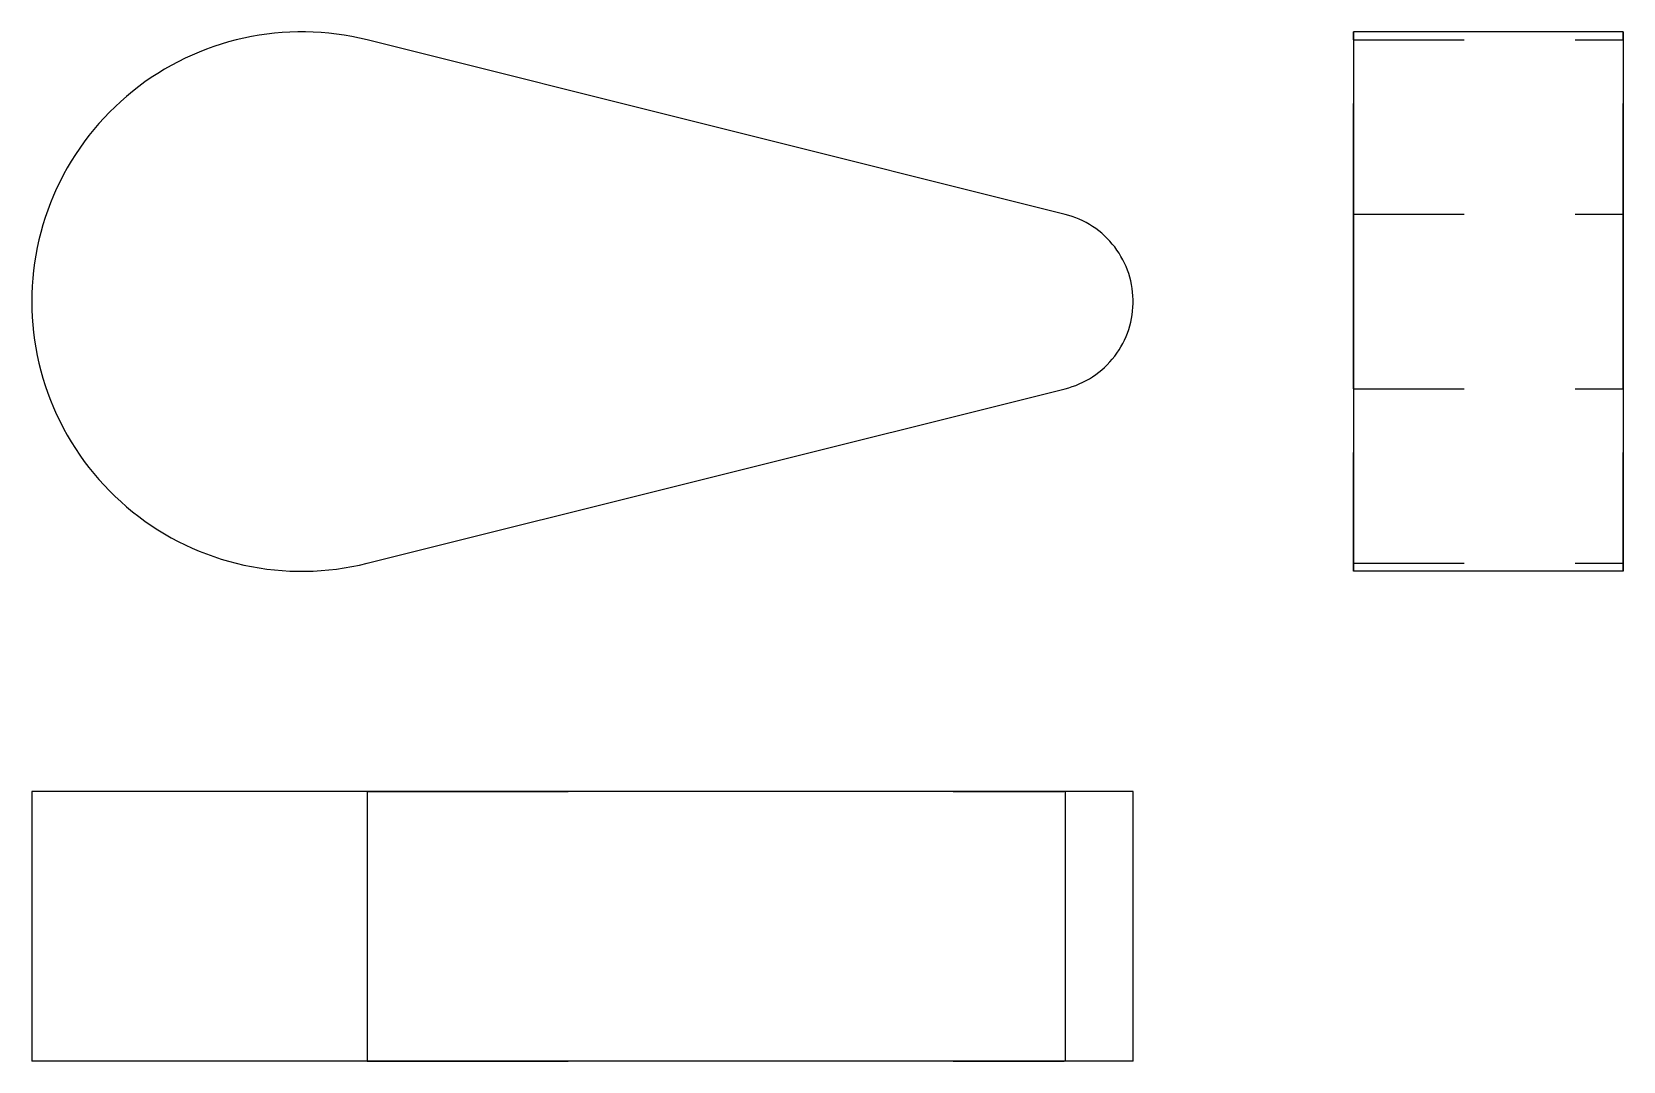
# Model space of a CAD drawing. Extents: x 0 to 1.44, y 0 to 0.93.
import ezdxf

# ---------------------------------------------------------------- set-up
doc = ezdxf.new("R2010")
doc.units = 0
doc.linetypes.add('HIDDEN', pattern=[0.049667, 0.033128, -0.016539])
for name, color, linetype in [('FRONT', 7, 'CONTINUOUS'), ('LEFT', 7, 'CONTINUOUS'), ('LEFT_HID', 7, 'HIDDEN'), ('TOP', 7, 'CONTINUOUS'), ('TOP_HID', 7, 'HIDDEN')]:
    doc.layers.add(name, color=color, linetype=linetype)

msp = doc.modelspace()

# ---------------------------------------------------------------- linework, layer by layer
at = {"layer": 'FRONT'}
for p, q in [((0.177542, 0.919607), (0.170818, 0.917613)), ((0.18432, 0.921406), (0.177542, 0.919607)), ((0.191148, 0.923009), (0.18432, 0.921406)), ((0.198019, 0.924414), (0.191148, 0.923009)), ((0.204928, 0.925621), (0.198019, 0.924414)), ((0.211869, 0.926628), (0.204928, 0.925621)), ((0.218835, 0.927435), (0.211869, 0.926628)), ((0.225822, 0.928041), (0.218835, 0.927435)), ((0.232824, 0.928445), (0.225822, 0.928041)), ((0.239835, 0.928647), (0.232824, 0.928445)), ((0.246848, 0.928647), (0.239835, 0.928647)), ((0.253858, 0.928445), (0.246848, 0.928647)), ((0.26086, 0.928041), (0.253858, 0.928445)), ((0.267847, 0.927435), (0.26086, 0.928041)), ((0.274814, 0.926628), (0.267847, 0.927435)), ((0.281755, 0.925621), (0.274814, 0.926628)), ((0.288663, 0.924415), (0.281755, 0.925621)), ((0.295534, 0.923009), (0.288663, 0.924415)), ((0.302362, 0.921406), (0.295534, 0.923009)), ((0.931902, 0.764022), (0.302362, 0.921406)), ((0.138211, 0.90479), (0.13193, 0.901669)), ((0.144579, 0.907728), (0.138211, 0.90479)), ((0.151029, 0.910482), (0.144579, 0.907728)), ((0.157556, 0.913049), (0.151029, 0.910482)), ((0.164154, 0.915427), (0.157556, 0.913049)), ((0.170818, 0.917613), (0.164154, 0.915427)), ((0.113664, 0.89124), (0.107784, 0.887417)), ((0.119651, 0.894891), (0.113664, 0.89124)), ((0.125742, 0.898369), (0.119651, 0.894891)), ((0.13193, 0.901669), (0.125742, 0.898369)), ((0.096366, 0.879272), (0.090838, 0.874955)), ((0.102016, 0.883427), (0.096366, 0.879272)), ((0.107784, 0.887417), (0.102016, 0.883427)), ((0.080167, 0.865854), (0.075032, 0.861077)), ((0.085437, 0.870482), (0.080167, 0.865854)), ((0.090838, 0.874955), (0.085437, 0.870482)), ((0.065187, 0.851088), (0.060484, 0.845886)), ((0.070038, 0.856154), (0.065187, 0.851088)), ((0.075032, 0.861077), (0.070038, 0.856154)), ((0.051538, 0.835084), (0.047302, 0.829494)), ((0.055933, 0.840549), (0.051538, 0.835084)), ((0.060484, 0.845886), (0.055933, 0.840549)), ((0.043229, 0.823785), (0.039322, 0.817961)), ((0.047302, 0.829494), (0.043229, 0.823785)), ((0.032019, 0.805986), (0.02863, 0.799846)), ((0.035584, 0.812026), (0.032019, 0.805986)), ((0.039322, 0.817961), (0.035584, 0.812026)), ((0.025419, 0.793611), (0.022389, 0.787286)), ((0.02863, 0.799846), (0.025419, 0.793611)), ((0.019543, 0.780876), (0.016882, 0.774387)), ((0.022389, 0.787286), (0.019543, 0.780876)), ((0.012128, 0.761193), (0.010037, 0.754498)), ((0.01441, 0.767824), (0.012128, 0.761193)), ((0.016882, 0.774387), (0.01441, 0.767824)), ((0.935195, 0.763124), (0.931902, 0.764022)), ((0.938448, 0.762089), (0.935195, 0.763124)), ((0.941655, 0.760918), (0.938448, 0.762089)), ((0.94481, 0.759612), (0.941655, 0.760918)), ((0.008141, 0.747746), (0.00644, 0.740942)), ((0.010037, 0.754498), (0.008141, 0.747746)), ((0.947906, 0.758176), (0.94481, 0.759612)), ((0.95094, 0.75661), (0.947906, 0.758176)), ((0.953905, 0.754918), (0.95094, 0.75661)), ((0.956796, 0.753103), (0.953905, 0.754918)), ((0.959608, 0.751168), (0.956796, 0.753103)), ((0.962337, 0.749116), (0.959608, 0.751168)), ((0.964976, 0.746951), (0.962337, 0.749116)), ((0.967522, 0.744677), (0.964976, 0.746951)), ((0.004936, 0.734092), (0.00363, 0.727201)), ((0.00644, 0.740942), (0.004936, 0.734092)), ((0.969971, 0.742298), (0.967522, 0.744677)), ((0.972316, 0.739818), (0.969971, 0.742298)), ((0.974556, 0.737241), (0.972316, 0.739818)), ((0.976685, 0.734572), (0.974556, 0.737241)), ((0.9787, 0.731817), (0.976685, 0.734572)), ((0.002522, 0.720276), (0.001615, 0.713321)), ((0.00363, 0.727201), (0.002522, 0.720276)), ((0.980597, 0.728979), (0.9787, 0.731817)), ((0.982373, 0.726063), (0.980597, 0.728979)), ((0.984025, 0.723076), (0.982373, 0.726063)), ((0.98555, 0.720021), (0.984025, 0.723076)), ((0.986945, 0.716905), (0.98555, 0.720021)), ((0.000909, 0.706344), (0.000404, 0.699349)), ((0.001615, 0.713321), (0.000909, 0.706344)), ((0.988207, 0.713734), (0.986945, 0.716905)), ((0.989335, 0.710511), (0.988207, 0.713734)), ((0.990326, 0.707245), (0.989335, 0.710511)), ((0.991179, 0.703939), (0.990326, 0.707245)), ((0.991892, 0.700601), (0.991179, 0.703939)), ((0.000101, 0.692342), (0, 0.685329)), ((0.000404, 0.699349), (0.000101, 0.692342)), ((0.992464, 0.697235), (0.991892, 0.700601)), ((0.992894, 0.693849), (0.992464, 0.697235)), ((0.993181, 0.690447), (0.992894, 0.693849)), ((0.993325, 0.687036), (0.993181, 0.690447)), ((0, 0.685329), (0.000101, 0.678317)), ((0.000101, 0.678317), (0.000404, 0.67131)), ((0.992464, 0.673423), (0.992894, 0.67681)), ((0.992894, 0.67681), (0.993181, 0.680211)), ((0.993181, 0.680211), (0.993325, 0.683622)), ((0.993325, 0.683622), (0.993325, 0.687036)), ((0.000404, 0.67131), (0.000909, 0.664315)), ((0.000909, 0.664315), (0.001615, 0.657337)), ((0.989335, 0.660147), (0.990326, 0.663414)), ((0.990326, 0.663414), (0.991179, 0.666719)), ((0.991179, 0.666719), (0.991892, 0.670058)), ((0.991892, 0.670058), (0.992464, 0.673423)), ((0.001615, 0.657337), (0.002522, 0.650382)), ((0.002522, 0.650382), (0.00363, 0.643457)), ((0.982373, 0.644595), (0.984025, 0.647583)), ((0.984025, 0.647583), (0.98555, 0.650637)), ((0.98555, 0.650637), (0.986945, 0.653753)), ((0.986945, 0.653753), (0.988207, 0.656925)), ((0.988207, 0.656925), (0.989335, 0.660147)), ((0.00363, 0.643457), (0.004936, 0.636566)), ((0.004936, 0.636566), (0.00644, 0.629716)), ((0.972316, 0.630841), (0.974556, 0.633417)), ((0.974556, 0.633417), (0.976685, 0.636086)), ((0.976685, 0.636086), (0.9787, 0.638842)), ((0.9787, 0.638842), (0.980597, 0.64168)), ((0.980597, 0.64168), (0.982373, 0.644595)), ((0.00644, 0.629716), (0.008141, 0.622912)), ((0.008141, 0.622912), (0.010037, 0.61616)), ((0.953905, 0.61574), (0.956796, 0.617555)), ((0.956796, 0.617555), (0.959608, 0.619491)), ((0.959608, 0.619491), (0.962337, 0.621543)), ((0.962337, 0.621543), (0.964976, 0.623708)), ((0.964976, 0.623708), (0.967522, 0.625982)), ((0.967522, 0.625982), (0.969971, 0.628361)), ((0.969971, 0.628361), (0.972316, 0.630841)), ((0.010037, 0.61616), (0.012128, 0.609466)), ((0.012128, 0.609466), (0.01441, 0.602834)), ((0.302362, 0.449252), (0.931902, 0.606637)), ((0.931902, 0.606637), (0.935195, 0.607534)), ((0.935195, 0.607534), (0.938448, 0.608569)), ((0.938448, 0.608569), (0.941655, 0.609741)), ((0.941655, 0.609741), (0.94481, 0.611046)), ((0.94481, 0.611046), (0.947906, 0.612483)), ((0.947906, 0.612483), (0.95094, 0.614048)), ((0.95094, 0.614048), (0.953905, 0.61574)), ((0.01441, 0.602834), (0.016882, 0.596271)), ((0.016882, 0.596271), (0.019543, 0.589782)), ((0.019543, 0.589782), (0.022389, 0.583372)), ((0.022389, 0.583372), (0.025419, 0.577047)), ((0.025419, 0.577047), (0.02863, 0.570812)), ((0.02863, 0.570812), (0.032019, 0.564672)), ((0.032019, 0.564672), (0.035584, 0.558632)), ((0.035584, 0.558632), (0.039322, 0.552698)), ((0.039322, 0.552698), (0.043229, 0.546873)), ((0.043229, 0.546873), (0.047302, 0.541164)), ((0.047302, 0.541164), (0.051538, 0.535574)), ((0.051538, 0.535574), (0.055933, 0.530109)), ((0.055933, 0.530109), (0.060484, 0.524773)), ((0.060484, 0.524773), (0.065187, 0.51957)), ((0.065187, 0.51957), (0.070038, 0.514505)), ((0.070038, 0.514505), (0.075032, 0.509581)), ((0.075032, 0.509581), (0.080167, 0.504804)), ((0.080167, 0.504804), (0.085437, 0.500177)), ((0.085437, 0.500177), (0.090838, 0.495703)), ((0.090838, 0.495703), (0.096366, 0.491387)), ((0.096366, 0.491387), (0.102016, 0.487232)), ((0.102016, 0.487232), (0.107784, 0.483241)), ((0.107784, 0.483241), (0.113664, 0.479419)), ((0.113664, 0.479419), (0.119651, 0.475767)), ((0.119651, 0.475767), (0.125742, 0.47229)), ((0.125742, 0.47229), (0.13193, 0.468989)), ((0.13193, 0.468989), (0.138211, 0.465868)), ((0.138211, 0.465868), (0.144579, 0.46293)), ((0.144579, 0.46293), (0.151029, 0.460176)), ((0.151029, 0.460176), (0.157556, 0.457609)), ((0.157556, 0.457609), (0.164154, 0.455232)), ((0.164154, 0.455232), (0.170818, 0.453045)), ((0.170818, 0.453045), (0.177542, 0.451052)), ((0.177542, 0.451052), (0.18432, 0.449253)), ((0.18432, 0.449253), (0.191148, 0.44765)), ((0.191148, 0.44765), (0.198019, 0.446244)), ((0.198019, 0.446244), (0.204928, 0.445038)), ((0.204928, 0.445038), (0.211869, 0.44403)), ((0.274814, 0.44403), (0.281755, 0.445037)), ((0.281755, 0.445037), (0.288663, 0.446244)), ((0.288663, 0.446244), (0.295534, 0.447649)), ((0.295534, 0.447649), (0.302362, 0.449252)), ((0.211869, 0.44403), (0.218835, 0.443224)), ((0.218835, 0.443224), (0.225822, 0.442618)), ((0.225822, 0.442618), (0.232824, 0.442214)), ((0.232824, 0.442214), (0.239835, 0.442012)), ((0.239835, 0.442012), (0.246848, 0.442011)), ((0.246848, 0.442011), (0.253858, 0.442214)), ((0.253858, 0.442214), (0.26086, 0.442618)), ((0.26086, 0.442618), (0.267847, 0.443223)), ((0.267847, 0.443223), (0.274814, 0.44403))]:
    msp.add_line(p, q, dxfattribs=at)
at = {"layer": 'LEFT'}
for p, q in [((1.191994, 0.928697), (1.191994, 0.685354)), ((1.435336, 0.928697), (1.191994, 0.928697)), ((1.435336, 0.928697), (1.435336, 0.685354)), ((1.191994, 0.685354), (1.191994, 0.442011)), ((1.435336, 0.685354), (1.435336, 0.442011)), ((1.435336, 0.442011), (1.191994, 0.442011))]:
    msp.add_line(p, q, dxfattribs=at)
at = {"layer": 'LEFT_HID', "linetype": 'HIDDEN'}
for p, q in [((1.191994, 0.921432), (1.191994, 0.928697)), ((1.191994, 0.764047), (1.191994, 0.921432)), ((1.191994, 0.921432), (1.191994, 0.449277)), ((1.191994, 0.921432), (1.435336, 0.921432)), ((1.435336, 0.921432), (1.435336, 0.928697)), ((1.435336, 0.764047), (1.435336, 0.921432)), ((1.435336, 0.921432), (1.435336, 0.449277)), ((1.191994, 0.606662), (1.191994, 0.764047)), ((1.191994, 0.685354), (1.191994, 0.764047)), ((1.191994, 0.764047), (1.435336, 0.764047)), ((1.435336, 0.606662), (1.435336, 0.764047)), ((1.435336, 0.685354), (1.435336, 0.764047)), ((1.191994, 0.606662), (1.191994, 0.685354)), ((1.435336, 0.606662), (1.435336, 0.685354)), ((1.191994, 0.449277), (1.191994, 0.606662)), ((1.191994, 0.606662), (1.435336, 0.606662)), ((1.435336, 0.449277), (1.435336, 0.606662)), ((1.191994, 0.442011), (1.191994, 0.449277)), ((1.191994, 0.449277), (1.435336, 0.449277)), ((1.435336, 0.442011), (1.435336, 0.449277))]:
    msp.add_line(p, q, dxfattribs=at)
at = {"layer": 'TOP'}
for p, q in [((0.302362, 0.243343), (0, 0.243343)), ((0, 0.243343), (0, 0)), ((0.931902, 0.243343), (0.302362, 0.243343)), ((0.302362, 0.243343), (0.302362, 0)), ((0.993343, 0.243343), (0.931902, 0.243343)), ((0.931902, 0.243343), (0.931902, 0)), ((0.993343, 0), (0.993343, 0.243343)), ((0.302362, 0), (0, 0)), ((0.931902, 0), (0.302362, 0)), ((0.993343, 0), (0.931902, 0))]:
    msp.add_line(p, q, dxfattribs=at)
at = {"layer": 'TOP_HID', "linetype": 'HIDDEN'}
for p, q in [((0.302362, 0.243343), (0.308214, 0.243343)), ((0.308214, 0.243343), (0.302362, 0.243343)), ((0.308214, 0.243343), (0.314065, 0.243343)), ((0.314065, 0.243343), (0.308214, 0.243343)), ((0.314065, 0.243343), (0.319917, 0.243343)), ((0.319917, 0.243343), (0.314065, 0.243343)), ((0.319917, 0.243343), (0.325768, 0.243343)), ((0.325768, 0.243343), (0.319917, 0.243343)), ((0.325768, 0.243343), (0.33162, 0.243343)), ((0.33162, 0.243343), (0.325768, 0.243343)), ((0.33162, 0.243343), (0.337471, 0.243343)), ((0.337471, 0.243343), (0.33162, 0.243343)), ((0.337471, 0.243343), (0.343323, 0.243343)), ((0.343323, 0.243343), (0.337471, 0.243343)), ((0.343323, 0.243343), (0.349175, 0.243343)), ((0.349175, 0.243343), (0.343323, 0.243343)), ((0.349175, 0.243343), (0.355026, 0.243343)), ((0.355026, 0.243343), (0.349175, 0.243343)), ((0.355026, 0.243343), (0.360878, 0.243343)), ((0.360878, 0.243343), (0.355026, 0.243343)), ((0.360878, 0.243343), (0.366729, 0.243343)), ((0.366729, 0.243343), (0.360878, 0.243343)), ((0.366729, 0.243343), (0.372581, 0.243343)), ((0.372581, 0.243343), (0.366729, 0.243343)), ((0.372581, 0.243343), (0.378432, 0.243343)), ((0.378432, 0.243343), (0.372581, 0.243343)), ((0.378432, 0.243343), (0.384284, 0.243343)), ((0.384284, 0.243343), (0.378432, 0.243343)), ((0.384284, 0.243343), (0.390135, 0.243343)), ((0.390135, 0.243343), (0.384284, 0.243343)), ((0.390135, 0.243343), (0.395987, 0.243343)), ((0.395987, 0.243343), (0.390135, 0.243343)), ((0.395987, 0.243343), (0.401838, 0.243343)), ((0.401838, 0.243343), (0.395987, 0.243343)), ((0.401838, 0.243343), (0.40769, 0.243343)), ((0.40769, 0.243343), (0.401838, 0.243343)), ((0.40769, 0.243343), (0.413542, 0.243343)), ((0.413542, 0.243343), (0.40769, 0.243343)), ((0.413542, 0.243343), (0.419393, 0.243343)), ((0.419393, 0.243343), (0.413542, 0.243343)), ((0.419393, 0.243343), (0.425245, 0.243343)), ((0.425245, 0.243343), (0.419393, 0.243343)), ((0.425245, 0.243343), (0.431096, 0.243343)), ((0.431096, 0.243343), (0.425245, 0.243343)), ((0.431096, 0.243343), (0.436948, 0.243343)), ((0.436948, 0.243343), (0.431096, 0.243343)), ((0.436948, 0.243343), (0.442799, 0.243343)), ((0.442799, 0.243343), (0.436948, 0.243343)), ((0.442799, 0.243343), (0.448651, 0.243343)), ((0.448651, 0.243343), (0.442799, 0.243343)), ((0.448651, 0.243343), (0.454502, 0.243343)), ((0.454502, 0.243343), (0.448651, 0.243343)), ((0.454502, 0.243343), (0.460354, 0.243343)), ((0.460354, 0.243343), (0.454502, 0.243343)), ((0.460354, 0.243343), (0.466205, 0.243343)), ((0.466205, 0.243343), (0.460354, 0.243343)), ((0.466205, 0.243343), (0.472057, 0.243343)), ((0.472057, 0.243343), (0.466205, 0.243343)), ((0.472057, 0.243343), (0.477909, 0.243343)), ((0.477909, 0.243343), (0.472057, 0.243343)), ((0.477909, 0.243343), (0.48376, 0.243343)), ((0.48376, 0.243343), (0.477909, 0.243343)), ((0.931902, 0.243343), (0.831114, 0.243343)), ((0.831114, 0.243343), (0.931902, 0.243343)), ((0.302362, 0), (0.308214, 0)), ((0.308214, 0), (0.302362, 0)), ((0.308214, 0), (0.314065, 0)), ((0.314065, 0), (0.308214, 0)), ((0.314065, 0), (0.319917, 0)), ((0.319917, 0), (0.314065, 0)), ((0.319917, 0), (0.325768, 0)), ((0.325768, 0), (0.319917, 0)), ((0.325768, 0), (0.33162, 0)), ((0.33162, 0), (0.325768, 0)), ((0.33162, 0), (0.337471, 0)), ((0.337471, 0), (0.33162, 0)), ((0.337471, 0), (0.343323, 0)), ((0.343323, 0), (0.337471, 0)), ((0.343323, 0), (0.349175, 0)), ((0.349175, 0), (0.343323, 0)), ((0.349175, 0), (0.355026, 0)), ((0.355026, 0), (0.349175, 0)), ((0.355026, 0), (0.360878, 0)), ((0.360878, 0), (0.355026, 0)), ((0.360878, 0), (0.366729, 0)), ((0.366729, 0), (0.360878, 0)), ((0.366729, 0), (0.372581, 0)), ((0.372581, 0), (0.366729, 0)), ((0.372581, 0), (0.378432, 0)), ((0.378432, 0), (0.372581, 0)), ((0.378432, 0), (0.384284, 0)), ((0.384284, 0), (0.378432, 0)), ((0.384284, 0), (0.390135, 0)), ((0.390135, 0), (0.384284, 0)), ((0.390135, 0), (0.395987, 0)), ((0.395987, 0), (0.390135, 0)), ((0.395987, 0), (0.401838, 0)), ((0.401838, 0), (0.395987, 0)), ((0.401838, 0), (0.40769, 0)), ((0.40769, 0), (0.401838, 0)), ((0.40769, 0), (0.413542, 0)), ((0.413542, 0), (0.40769, 0)), ((0.413542, 0), (0.419393, 0)), ((0.419393, 0), (0.413542, 0)), ((0.419393, 0), (0.425245, 0)), ((0.425245, 0), (0.419393, 0)), ((0.425245, 0), (0.431096, 0)), ((0.431096, 0), (0.425245, 0)), ((0.431096, 0), (0.436948, 0)), ((0.436948, 0), (0.431096, 0)), ((0.436948, 0), (0.442799, 0)), ((0.442799, 0), (0.436948, 0)), ((0.442799, 0), (0.448651, 0)), ((0.448651, 0), (0.442799, 0)), ((0.448651, 0), (0.454502, 0)), ((0.454502, 0), (0.448651, 0)), ((0.454502, 0), (0.460354, 0)), ((0.460354, 0), (0.454502, 0)), ((0.460354, 0), (0.466205, 0)), ((0.466205, 0), (0.460354, 0)), ((0.466205, 0), (0.472057, 0)), ((0.472057, 0), (0.466205, 0)), ((0.472057, 0), (0.477909, 0)), ((0.477909, 0), (0.472057, 0)), ((0.477909, 0), (0.48376, 0)), ((0.48376, 0), (0.477909, 0)), ((0.931902, 0), (0.831114, 0)), ((0.831114, 0), (0.931902, 0))]:
    msp.add_line(p, q, dxfattribs=at)

doc.saveas('drawing.dxf')
